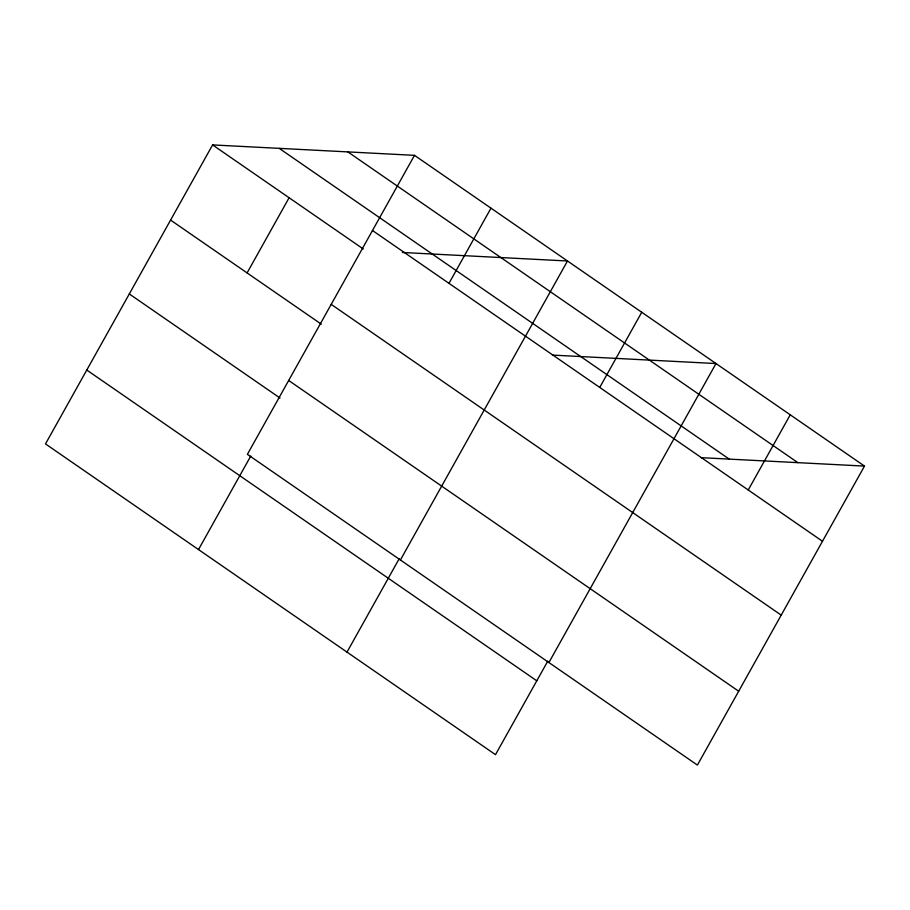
<?xml version="1.0" encoding="UTF-8"?>
<svg xmlns="http://www.w3.org/2000/svg" width="910" height="910" viewBox="0 0 910 910"><rect width="100%" height="100%" fill="white"/><g stroke="black" fill="none" stroke-linecap="round" stroke-linejoin="round"><path stroke-width="1.36" d="M414.494 155.337L247.395 454.329L697.401 765.082L864.5 466.091L414.494 155.337L212.599 144.917L45.5 443.909L495.506 754.663L547.763 661.172M247.088 272.92L289.107 197.743M198.505 549.572L250.75 456.069M448.983 283.34L490.99 208.162M347.006 652.117L399.262 558.615M400.4 559.98L567.499 260.988L402.459 252.48M599.736 387.444L641.743 312.266M548.901 662.537L715.999 363.545L552.381 355.093M748.236 489.989L790.244 414.812M700.882 457.65L864.5 466.091M347.87 151.902L797.877 462.655M279.222 148.353L729.229 459.106M372.486 230.514L822.492 541.268M212.599 144.917L363.283 248.976M331.206 304.372L781.212 615.126M170.591 220.095L321.275 324.153M288.675 380.471L738.681 691.225M129.311 293.953L279.996 398.011M86.78 370.051L536.786 680.805"/></g></svg>
